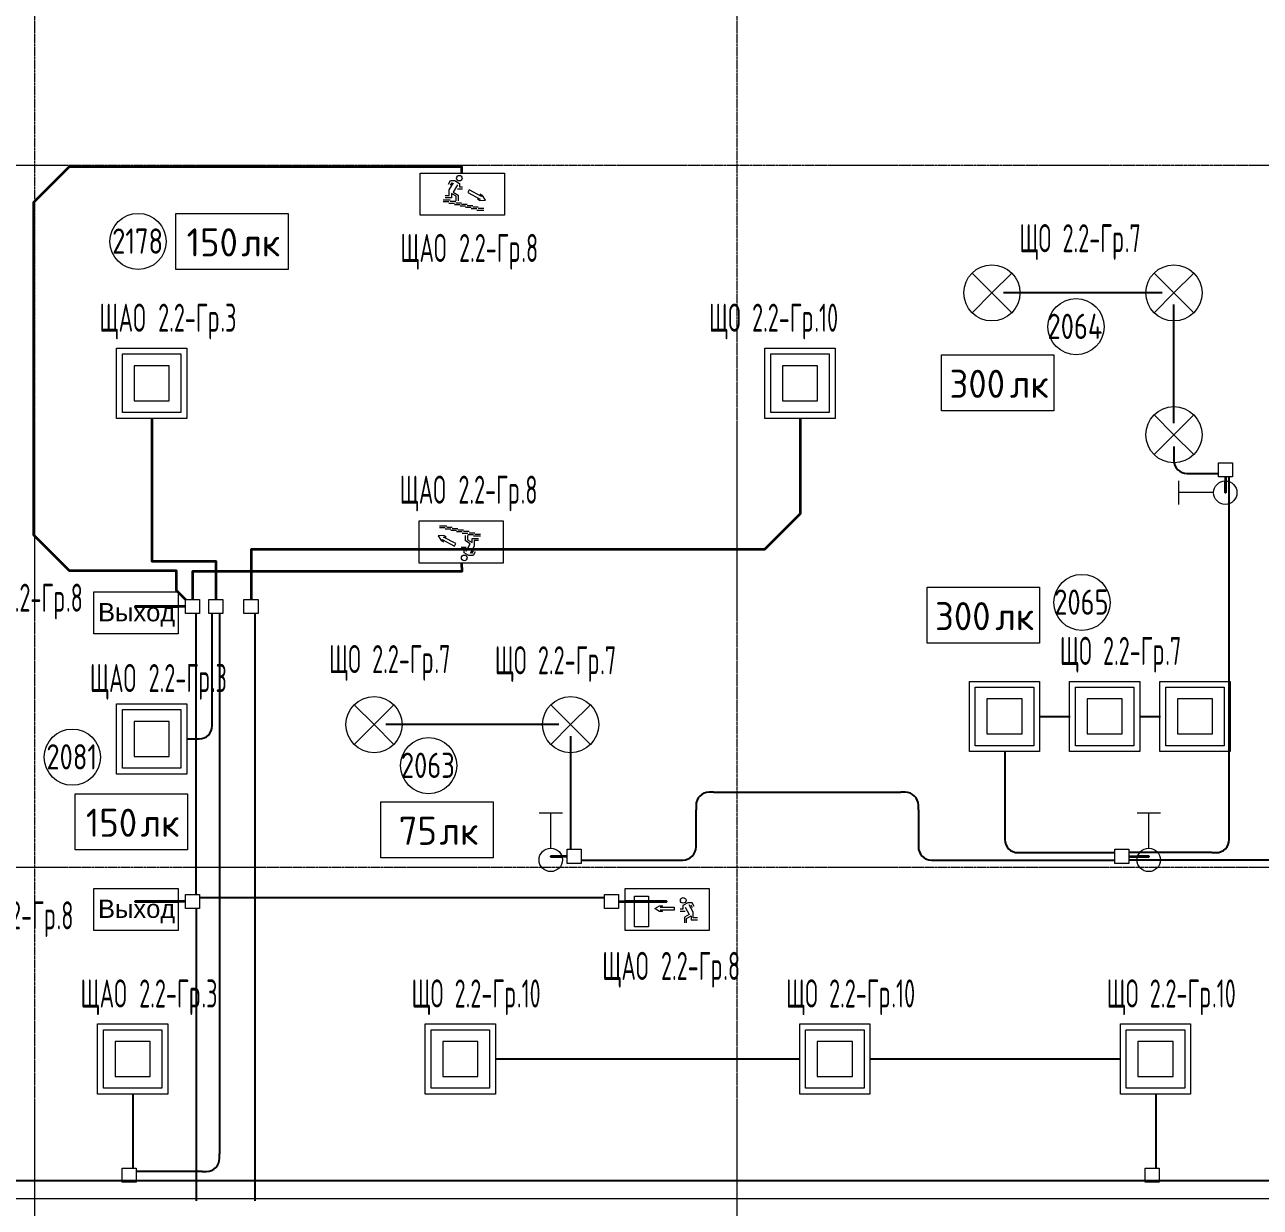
# Model space of a CAD drawing. Header units: millimetres. Extents: x -4730 to 98194, y -4296 to 93388.
# Drawn here: x 15415 to 25973, y 43597 to 53705 of the extents above; entities that cross this region are included whole.
import ezdxf

# ---------------------------------------------------------------- set-up
doc = ezdxf.new("R2010")
doc.units = ezdxf.units.MM
doc.linetypes.add('Линия сетки', pattern=[22.225, 12.7, -3.175, 3.175, -3.175])
for name, color, linetype, lineweight, true_color in [('Кабельные лотки', 5, 'Continuous', 25, 0x0000ff), ('Короба', 7, 'Continuous', 25, 0x008000), ('Соединительные детали коробов', 7, 'Continuous', 25, 0x008000), ('Типовые аннотации', 5, 'Continuous', 18, 0x0000ff)]:
    doc.layers.add(name, color=color, linetype=linetype, lineweight=lineweight, true_color=true_color)
for name, color, linetype, lineweight in [('Марки помещений', 7, 'Continuous', 9), ('Марки силовых электроприборов', 7, 'Continuous', 9), ('Осевая линия', 7, 'Continuous', 18), ('Оси', 7, 'Continuous', 9), ('Провода', 7, 'Continuous', 35)]:
    doc.layers.add(name, color=color, linetype=linetype, lineweight=lineweight)
doc.styles.add('Arial', font='arial.ttf', dxfattribs={"height": 156})
doc.styles.add('GOST Common', font='GOST_Common.ttf', dxfattribs={"width": 0.6, "height": 240})
doc.styles.add('GOST Common_2', font='GOST_Common.ttf', dxfattribs={"height": 240})
doc.styles.add('GOST Common_4', font='GOST_Common.ttf', dxfattribs={"width": 0.8, "height": 216})

# ---------------------------------------------------------------- blocks, each defined once
blk = doc.blocks.new('M_Короб_ отвод - Плоский торец - ПВХ - Стандартная-2386742-2-й этаж')
at = {"layer": 'Соединительные детали коробов'}
for p, q in [((0, 111.95), (0, 150.05)), ((-150.05, 0), (-111.95, 0))]:
    blk.add_line(p, q, dxfattribs=at)
blk.add_arc((-111.95, 111.95), 111.95, 270, 0, dxfattribs=at)
blk = doc.blocks.new('ADSK_Марка_Помещение_1_ГОСТ21-501-2011 - Номер-85995-2-й этаж')
at = {"layer": 'Марки помещений'}
blk.add_circle((0, 0), 2, dxfattribs=at)
blk = doc.blocks.new('Морка помещения_освещённость_ - Морка помещения_освещённость_-1484368-2-й этаж')
at = {"layer": 'Марки помещений', "color": 190, "true_color": 0x8000ff}
for p, q in [((-4, 0), (-4, 4)), ((-4, 4), (4, 4)), ((4, 4), (4, 0)), ((4, 0), (-4, 0))]:
    blk.add_line(p, q, dxfattribs=at)

msp = doc.modelspace()

# ---------------------------------------------------------------- linework, layer by layer
at = {"layer": 'Кабельные лотки'}
msp.add_line((33617.9607, 43823.1437), (6870.0021, 43823.1437), dxfattribs=at)
at = {"layer": 'Короба'}
for p, q in [((25135.5804, 51412.0899), (23780, 51412.0899)), ((25235.5804, 50300), (25235.5804, 51312.0899)), ((25235.5804, 50100), (25235.5804, 50018.3511)), ((25385.6304, 49868.3011), (25616.6611, 49868.3011)), ((25708.1611, 46777.8848), (25708.1611, 49839.8011)), ((16880.227, 46270.5463), (16880.227, 48670.5463)), ((17017.227, 47750.05), (17017.227, 48670.5463)), ((17080.227, 48670.5463), (17080.227, 44053.6082)), ((17380.227, 48670.5463), (17380.227, 43650.5463)), ((24087.8443, 47792.0899), (24347.8443, 47792.0899)), ((24942.8443, 47792.0899), (25120.3443, 47792.0899)), ((19980, 47722.0899), (18500, 47722.0899)), ((20080, 47622.0899), (20080, 46656.3348)), ((16799.764, 47600), (16867.177, 47600)), ((23790.3443, 47494.5899), (23790.3443, 46777.8848)), ((21301.55, 47144.8348), (22901.45, 47144.8348)), ((21151.5, 46714.8848), (21151.5, 46994.7848)), ((23051.5, 46994.7848), (23051.5, 46714.8848)), ((20171.5, 46564.8348), (21001.45, 46564.8348)), ((23201.55, 46564.8348), (24731.5, 46564.8348)), ((23940.3943, 46627.8348), (24731.5, 46627.8348)), ((25558.1111, 46627.8348), (24851.5, 46627.8348)), ((26691.5, 46564.8348), (24851.5, 46564.8348)), ((16880.227, 46150.5463), (16880.227, 43650.5463)), ((20368.727, 46242.0463), (16908.727, 46242.0463)), ((22042.8443, 44863.9553), (19437.8443, 44863.9553)), ((24782.8443, 44863.9553), (22637.8443, 44863.9553)), ((16340.3444, 44566.4553), (16340.3444, 43932.0582)), ((25080.3443, 44566.4553), (25080.3443, 43932.0582)), ((16930.177, 43903.5582), (16368.8444, 43903.5582))]:
    msp.add_line(p, q, dxfattribs=at)
at = {"layer": 'Осевая линия'}
msp.add_line((6870.0021, 43673.1437), (33617.9607, 43673.1437), dxfattribs=at)
at = {"layer": 'Оси', "linetype": 'Линия сетки'}
for p, q in [((15500, 93388.3703), (15500, -3096.3487)), ((21500, 93388.3703), (21500, -3096.3487)), ((98194.2682, 52500), (-3530.0173, 52500)), ((98194.2682, 46500), (-3530.0173, 46500))]:
    msp.add_line(p, q, dxfattribs=at)
at = {"layer": 'Провода', "flags": 128}
for points in [[(19151.1456, 52436.7452), (19150, 52490), (15794.8, 52490), (15490, 52185.2), (15490, 49344.8), (15794.8, 49040), (16710, 49040), (16710, 48870), (16789.0396, 48790.5463)], [(16500.4468, 50340), (16502.264, 49120), (17048.7221, 49120), (17048.7262, 48790.5463)], [(22040.4783, 50340), (22041.778, 49524.7996), (21737.464, 49220), (17348.7221, 49220), (17348.7264, 48790.5463)], [(25676.6596, 49839.8011), (25676.6563, 49704.908), (25676.6563, 49804.8816)], [(19148.5485, 49103.2548), (19150, 49030), (16848.7221, 49030), (16848.726, 48790.5463)], [(16788.727, 48730.5466), (16360, 48730.5484), (16725.0179, 48730.5484)], [(20051.5, 46596.3354), (19910, 46596.3368), (20005.3241, 46596.3368)], [(24851.5, 46596.3353), (25020, 46596.3368), (24924.827, 46596.3368)], [(16788.727, 46210.5466), (16360, 46210.5484), (16725.0179, 46210.5484)], [(20488.727, 46210.5466), (20900, 46210.5484), (20545.0179, 46210.5484)]]:
    msp.add_lwpolyline(points, dxfattribs=at)
at = {"layer": 'Типовые аннотации', "color": 96, "true_color": 0x008000}
for p, q in [((18795.0179, 52076.7452), (18795.0179, 52436.7452)), ((18795.0179, 52436.7452), (19515.0179, 52436.7452)), ((19035.4487, 52341.0155), (19053.4487, 52372.1924)), ((19053.4487, 52372.1924), (19089.4487, 52372.1924)), ((19089.4487, 52372.1924), (19131.0179, 52348.1924)), ((19515.0179, 52436.7452), (19515.0179, 52076.7452)), ((19043.0564, 52291.8386), (19079.0564, 52354.1924)), ((19043.0564, 52243.8386), (19043.0564, 52291.8386)), ((19063.841, 52354.1924), (19051.0372, 52332.0155)), ((19113.0179, 52334.5847), (19077.0179, 52272.2309)), ((19077.0179, 52272.2309), (19118.5871, 52248.2309)), ((19155.0179, 52300.1924), (19113.0179, 52300.1924)), ((19131.0179, 52348.1924), (19131.0179, 52318.1924)), ((19131.0179, 52318.1924), (19155.0179, 52318.1924)), ((19212.3701, 52291.7757), (19201.1664, 52270.5513)), ((19201.1664, 52270.5513), (19307.2887, 52214.5328)), ((19318.4923, 52235.7573), (19212.3701, 52291.7757)), ((19051.0796, 52204.5238), (18991.0796, 52204.5238)), ((18991.0796, 52192.5238), (19039.0796, 52192.5238)), ((19007.0564, 52243.8386), (19043.0564, 52243.8386)), ((19061.0564, 52225.8386), (19007.0564, 52225.8386)), ((19039.0796, 52180.5238), (19087.0796, 52180.5238)), ((19099.0796, 52192.5238), (19051.0796, 52192.5238)), ((19100.5871, 52237.8386), (19061.0564, 52260.6616)), ((19061.0564, 52260.6616), (19061.0564, 52225.8386)), ((19087.0796, 52168.5238), (19135.0796, 52168.5238)), ((19147.0796, 52180.5238), (19099.0796, 52180.5238)), ((19100.5871, 52200.2309), (19100.5871, 52237.8386)), ((19118.5871, 52248.2309), (19118.5871, 52200.2309)), ((19195.0796, 52168.5238), (19147.0796, 52168.5238)), ((19307.2887, 52214.5328), (19283.3059, 52213.6233)), ((19283.3059, 52213.6233), (19304.5304, 52202.4196)), ((19304.5304, 52202.4196), (19352.4959, 52204.2387)), ((19326.9377, 52244.8685), (19305.7133, 52256.0722)), ((19305.7133, 52256.0722), (19318.4923, 52235.7573)), ((19352.4959, 52204.2387), (19326.9377, 52244.8685)), ((19515.0179, 52076.7452), (18795.0179, 52076.7452)), ((19135.0796, 52156.5238), (19183.0796, 52156.5238)), ((19183.0796, 52144.5238), (19231.0796, 52144.5238)), ((19243.0796, 52156.5238), (19195.0796, 52156.5238)), ((19231.0796, 52132.5238), (19279.0796, 52132.5238)), ((19291.0796, 52144.5238), (19243.0796, 52144.5238)), ((19279.0796, 52120.5238), (19339.0796, 52120.5238)), ((19339.0796, 52132.5238), (19291.0796, 52132.5238)), ((18784.9821, 49103.2548), (18784.9821, 49463.2548)), ((18784.9821, 49463.2548), (19504.9821, 49463.2548)), ((19020.9204, 49419.4762), (18960.9204, 49419.4762)), ((19504.9821, 49463.2548), (19504.9821, 49103.2548)), ((18995.4696, 49337.5804), (18947.5041, 49335.7613)), ((18947.5041, 49335.7613), (18973.0623, 49295.1315)), ((18960.9204, 49407.4762), (19008.9204, 49407.4762)), ((18992.7113, 49325.4671), (19016.6941, 49326.3767)), ((19098.8336, 49269.4487), (18992.7113, 49325.4671)), ((19016.6941, 49326.3767), (18995.4696, 49337.5804)), ((19008.9204, 49395.4762), (19056.9204, 49395.4762)), ((19068.9204, 49407.4762), (19020.9204, 49407.4762)), ((19056.9204, 49383.4762), (19104.9204, 49383.4762)), ((19116.9204, 49395.4762), (19068.9204, 49395.4762)), ((19104.9204, 49371.4762), (19152.9204, 49371.4762)), ((19164.9204, 49383.4762), (19116.9204, 49383.4762)), ((19152.9204, 49359.4762), (19200.9204, 49359.4762)), ((19212.9204, 49371.4762), (19164.9204, 49371.4762)), ((19181.4128, 49291.7691), (19181.4128, 49339.7691)), ((19199.4128, 49339.7691), (19199.4128, 49302.1614)), ((19200.9204, 49347.4762), (19248.9204, 49347.4762)), ((19260.9204, 49359.4762), (19212.9204, 49359.4762)), ((19238.9436, 49279.3384), (19238.9436, 49314.1614)), ((19238.9436, 49314.1614), (19292.9436, 49314.1614)), ((19248.9204, 49335.4762), (19308.9204, 49335.4762)), ((19308.9204, 49347.4762), (19260.9204, 49347.4762)), ((18973.0623, 49295.1315), (18994.2867, 49283.9278)), ((18994.2867, 49283.9278), (18981.5076, 49304.2427)), ((18981.5076, 49304.2427), (19087.6299, 49248.2243)), ((19087.6299, 49248.2243), (19098.8336, 49269.4487)), ((19144.9821, 49239.8076), (19186.9821, 49239.8076)), ((19168.9821, 49221.8076), (19144.9821, 49221.8076)), ((19168.9821, 49191.8076), (19168.9821, 49221.8076)), ((19222.9821, 49267.7691), (19181.4128, 49291.7691)), ((19186.9821, 49205.4153), (19222.9821, 49267.7691)), ((19199.4128, 49302.1614), (19238.9436, 49279.3384)), ((19256.9436, 49248.1614), (19220.9436, 49185.8076)), ((19236.159, 49185.8076), (19248.9628, 49207.9845)), ((19292.9436, 49296.1614), (19256.9436, 49296.1614)), ((19256.9436, 49296.1614), (19256.9436, 49248.1614)), ((19504.9821, 49103.2548), (18784.9821, 49103.2548)), ((19210.5513, 49167.8076), (19168.9821, 49191.8076)), ((19246.5513, 49167.8076), (19210.5513, 49167.8076)), ((19264.5513, 49198.9845), (19246.5513, 49167.8076)), ((16005.0179, 48496.7452), (16005.0179, 48856.7452)), ((16005.0179, 48856.7452), (16725.0179, 48856.7452)), ((16725.0179, 48856.7452), (16725.0179, 48496.7452)), ((16725.0179, 48496.7452), (16005.0179, 48496.7452)), ((16005.0179, 45961.7452), (16005.0179, 46321.7452)), ((16005.0179, 46321.7452), (16725.0179, 46321.7452)), ((16725.0179, 46321.7452), (16725.0179, 45961.7452)), ((20545.0179, 45961.7452), (20545.0179, 46321.7452)), ((20545.0179, 46321.7452), (21265.0179, 46321.7452)), ((20626.0103, 45993.1554), (20626.0103, 46257.1554)), ((20626.0103, 46257.1554), (20746.0103, 46257.1554)), ((20746.0103, 46257.1554), (20746.0103, 45993.1554)), ((21265.0179, 46321.7452), (21265.0179, 45961.7452)), ((20799.3277, 46149.3592), (20840.8969, 46173.3592)), ((20840.8969, 46125.3592), (20799.3277, 46149.3592)), ((20840.8969, 46173.3592), (20864.8969, 46173.3592)), ((20864.8969, 46173.3592), (20844.1123, 46161.3592)), ((20844.1123, 46161.3592), (20964.1123, 46161.3592)), ((20964.1123, 46161.3592), (20964.1123, 46137.3592)), ((21039.9535, 46145.5431), (21015.9535, 46145.5431)), ((21081.5227, 46199.5431), (21039.9535, 46175.5431)), ((21039.9535, 46175.5431), (21039.9535, 46145.5431)), ((21057.9535, 46161.9355), (21093.9535, 46099.5816)), ((21117.5227, 46199.5431), (21081.5227, 46199.5431)), ((21127.915, 46119.1893), (21091.915, 46181.5431)), ((21107.1304, 46181.5431), (21119.9342, 46159.3662)), ((21135.5227, 46168.3662), (21117.5227, 46199.5431)), ((20864.8969, 46125.3592), (20840.8969, 46125.3592)), ((20964.1123, 46137.3592), (20844.1123, 46137.3592)), ((20844.1123, 46137.3592), (20864.8969, 46125.3592)), ((21015.9535, 46127.5431), (21057.9535, 46127.5431)), ((21093.9535, 46099.5816), (21052.3843, 46075.5816)), ((21052.3843, 46075.5816), (21052.3843, 46027.5816)), ((21070.3843, 46065.1893), (21109.915, 46088.0124)), ((21070.3843, 46027.5816), (21070.3843, 46065.1893)), ((21109.915, 46088.0124), (21109.915, 46053.1893)), ((21109.915, 46053.1893), (21163.915, 46053.1893)), ((21127.915, 46071.1893), (21127.915, 46119.1893)), ((21163.915, 46071.1893), (21127.915, 46071.1893)), ((16725.0179, 45961.7452), (16005.0179, 45961.7452)), ((21265.0179, 45961.7452), (20545.0179, 45961.7452)), ((20746.0103, 45993.1554), (20626.0103, 45993.1554))]:
    msp.add_line(p, q, dxfattribs=at)
at = {"layer": 'Типовые аннотации'}
for p, q in [((23680, 51412.0899), (23510.2944, 51581.7956)), ((23680, 51412.0899), (23849.7056, 51581.7956)), ((25235.5804, 51412.0899), (25065.8747, 51581.7956)), ((25235.5804, 51412.0899), (25405.286, 51581.7956)), ((23680, 51412.0899), (23510.2944, 51242.3843)), ((23680, 51412.0899), (23849.7056, 51242.3843)), ((25235.5804, 51412.0899), (25065.8747, 51242.3843)), ((25235.5804, 51412.0899), (25405.286, 51242.3843)), ((21740, 50940), (22340, 50940)), ((21740, 50340), (21740, 50940)), ((22340, 50940), (22340, 50340)), ((21790, 50890), (22290, 50890)), ((21790, 50390), (21790, 50890)), ((21890, 50790), (21890, 50490)), ((22190, 50790), (21890, 50790)), ((22190, 50490), (22190, 50790)), ((22290, 50890), (22290, 50390)), ((21890, 50490), (22190, 50490)), ((22290, 50390), (21790, 50390)), ((25235.5804, 50200), (25065.8747, 50369.7056)), ((25235.5804, 50200), (25405.286, 50369.7056)), ((22340, 50340), (21740, 50340)), ((25235.5804, 50200), (25065.8747, 50030.2944)), ((25235.5804, 50200), (25405.286, 50030.2944)), ((25274.3567, 49804.908), (25274.3567, 49604.908)), ((25574.3567, 49704.908), (25274.3567, 49704.908)), ((23488.0804, 48092.0899), (24088.0804, 48092.0899)), ((23488.0804, 47492.0899), (23488.0804, 48092.0899)), ((23538.0804, 48042.0899), (24038.0804, 48042.0899)), ((23538.0804, 47542.0899), (23538.0804, 48042.0899)), ((24038.0804, 48042.0899), (24038.0804, 47542.0899)), ((24088.0804, 48092.0899), (24088.0804, 47492.0899)), ((24343.0804, 48092.0899), (24943.0804, 48092.0899)), ((24343.0804, 47492.0899), (24343.0804, 48092.0899)), ((24393.0804, 48042.0899), (24893.0804, 48042.0899)), ((24393.0804, 47542.0899), (24393.0804, 48042.0899)), ((24893.0804, 48042.0899), (24893.0804, 47542.0899)), ((24943.0804, 48092.0899), (24943.0804, 47492.0899)), ((25115.5804, 48092.0899), (25715.5804, 48092.0899)), ((25115.5804, 47492.0899), (25115.5804, 48092.0899)), ((25165.5804, 48042.0899), (25665.5804, 48042.0899)), ((25165.5804, 47542.0899), (25165.5804, 48042.0899)), ((25665.5804, 48042.0899), (25665.5804, 47542.0899)), ((25715.5804, 48092.0899), (25715.5804, 47492.0899)), ((23638.0804, 47942.0899), (23638.0804, 47642.0899)), ((23938.0804, 47942.0899), (23638.0804, 47942.0899)), ((23938.0804, 47642.0899), (23938.0804, 47942.0899)), ((24493.0804, 47942.0899), (24493.0804, 47642.0899)), ((24793.0804, 47942.0899), (24493.0804, 47942.0899)), ((24793.0804, 47642.0899), (24793.0804, 47942.0899)), ((25265.5804, 47942.0899), (25265.5804, 47642.0899)), ((25565.5804, 47942.0899), (25265.5804, 47942.0899)), ((25565.5804, 47642.0899), (25565.5804, 47942.0899)), ((18400, 47722.0899), (18230.2944, 47891.7956)), ((18400, 47722.0899), (18569.7056, 47891.7956)), ((20080, 47722.0899), (19910.2944, 47891.7956)), ((20080, 47722.0899), (20249.7056, 47891.7956)), ((18400, 47722.0899), (18230.2944, 47552.3843)), ((18400, 47722.0899), (18569.7056, 47552.3843)), ((20080, 47722.0899), (19910.2944, 47552.3843)), ((20080, 47722.0899), (20249.7056, 47552.3843)), ((23638.0804, 47642.0899), (23938.0804, 47642.0899)), ((24493.0804, 47642.0899), (24793.0804, 47642.0899)), ((25265.5804, 47642.0899), (25565.5804, 47642.0899)), ((24038.0804, 47542.0899), (23538.0804, 47542.0899)), ((24893.0804, 47542.0899), (24393.0804, 47542.0899)), ((25665.5804, 47542.0899), (25165.5804, 47542.0899)), ((24088.0804, 47492.0899), (23488.0804, 47492.0899)), ((24943.0804, 47492.0899), (24343.0804, 47492.0899)), ((25715.5804, 47492.0899), (25115.5804, 47492.0899)), ((20010, 46966.1157), (19810, 46966.1157)), ((19910, 46666.1157), (19910, 46966.1157)), ((25120, 46965.6433), (24920, 46965.6433)), ((25020, 46665.6433), (25020, 46965.6433)), ((18838.0804, 45163.9553), (19438.0804, 45163.9553)), ((18838.0804, 44563.9553), (18838.0804, 45163.9553)), ((18888.0804, 45113.9553), (19388.0804, 45113.9553)), ((18888.0804, 44613.9553), (18888.0804, 45113.9553)), ((19388.0804, 45113.9553), (19388.0804, 44613.9553)), ((19438.0804, 45163.9553), (19438.0804, 44563.9553)), ((22038.0804, 45163.9553), (22638.0804, 45163.9553)), ((22038.0804, 44563.9553), (22038.0804, 45163.9553)), ((22088.0804, 45113.9553), (22588.0804, 45113.9553)), ((22088.0804, 44613.9553), (22088.0804, 45113.9553)), ((22588.0804, 45113.9553), (22588.0804, 44613.9553)), ((22638.0804, 45163.9553), (22638.0804, 44563.9553)), ((24778.0804, 45163.9553), (25378.0804, 45163.9553)), ((24778.0804, 44563.9553), (24778.0804, 45163.9553)), ((24828.0804, 45113.9553), (25328.0804, 45113.9553)), ((24828.0804, 44613.9553), (24828.0804, 45113.9553)), ((25328.0804, 45113.9553), (25328.0804, 44613.9553)), ((25378.0804, 45163.9553), (25378.0804, 44563.9553)), ((18988.0804, 45013.9553), (18988.0804, 44713.9553)), ((19288.0804, 45013.9553), (18988.0804, 45013.9553)), ((19288.0804, 44713.9553), (19288.0804, 45013.9553)), ((22188.0804, 45013.9553), (22188.0804, 44713.9553)), ((22488.0804, 45013.9553), (22188.0804, 45013.9553)), ((22488.0804, 44713.9553), (22488.0804, 45013.9553)), ((24928.0804, 45013.9553), (24928.0804, 44713.9553)), ((25228.0804, 45013.9553), (24928.0804, 45013.9553)), ((25228.0804, 44713.9553), (25228.0804, 45013.9553)), ((18988.0804, 44713.9553), (19288.0804, 44713.9553)), ((22188.0804, 44713.9553), (22488.0804, 44713.9553)), ((24928.0804, 44713.9553), (25228.0804, 44713.9553)), ((19438.0804, 44563.9553), (18838.0804, 44563.9553)), ((19388.0804, 44613.9553), (18888.0804, 44613.9553)), ((22638.0804, 44563.9553), (22038.0804, 44563.9553)), ((22588.0804, 44613.9553), (22088.0804, 44613.9553)), ((25378.0804, 44563.9553), (24778.0804, 44563.9553)), ((25328.0804, 44613.9553), (24828.0804, 44613.9553))]:
    msp.add_line(p, q, dxfattribs=at)
at = {"layer": 'Типовые аннотации', "color": 1, "true_color": 0xff0000}
for p, q in [((16200, 50940), (16800, 50940)), ((16200, 50340), (16200, 50940)), ((16800, 50940), (16800, 50340)), ((16250, 50890), (16750, 50890)), ((16250, 50390), (16250, 50890)), ((16350, 50790), (16350, 50490)), ((16650, 50790), (16350, 50790)), ((16650, 50490), (16650, 50790)), ((16750, 50890), (16750, 50390)), ((16350, 50490), (16650, 50490)), ((16750, 50390), (16250, 50390)), ((16800, 50340), (16200, 50340)), ((16788.727, 48790.5463), (16908.727, 48790.5463)), ((16788.727, 48670.5463), (16788.727, 48790.5463)), ((16908.727, 48790.5463), (16908.727, 48670.5463)), ((16988.727, 48790.5463), (17108.727, 48790.5463)), ((16988.727, 48670.5463), (16988.727, 48790.5463)), ((17108.727, 48790.5463), (17108.727, 48670.5463)), ((16908.727, 48670.5463), (16788.727, 48670.5463)), ((17108.727, 48670.5463), (16988.727, 48670.5463)), ((16200, 47900), (16800, 47900)), ((16200, 47300), (16200, 47900)), ((16250, 47850), (16750, 47850)), ((16250, 47350), (16250, 47850)), ((16750, 47850), (16750, 47350)), ((16800, 47900), (16800, 47300)), ((16350, 47750), (16350, 47450)), ((16650, 47750), (16350, 47750)), ((16650, 47450), (16650, 47750)), ((16350, 47450), (16650, 47450)), ((16750, 47350), (16250, 47350)), ((16800, 47300), (16200, 47300)), ((16788.727, 46270.5463), (16908.727, 46270.5463)), ((16788.727, 46150.5463), (16788.727, 46270.5463)), ((16908.727, 46270.5463), (16908.727, 46150.5463)), ((20368.727, 46270.5463), (20488.727, 46270.5463)), ((20368.727, 46150.5463), (20368.727, 46270.5463)), ((20488.727, 46270.5463), (20488.727, 46150.5463)), ((16908.727, 46150.5463), (16788.727, 46150.5463)), ((20488.727, 46150.5463), (20368.727, 46150.5463)), ((16038.0805, 45163.9553), (16638.0805, 45163.9553)), ((16038.0805, 44563.9553), (16038.0805, 45163.9553)), ((16088.0805, 45113.9553), (16588.0805, 45113.9553)), ((16088.0805, 44613.9553), (16088.0805, 45113.9553)), ((16588.0805, 45113.9553), (16588.0805, 44613.9553)), ((16638.0805, 45163.9553), (16638.0805, 44563.9553)), ((16188.0805, 45013.9553), (16188.0805, 44713.9553)), ((16488.0805, 45013.9553), (16188.0805, 45013.9553)), ((16488.0805, 44713.9553), (16488.0805, 45013.9553)), ((16188.0805, 44713.9553), (16488.0805, 44713.9553)), ((16638.0805, 44563.9553), (16038.0805, 44563.9553)), ((16588.0805, 44613.9553), (16088.0805, 44613.9553)), ((16248.8444, 43932.0582), (16368.8444, 43932.0582)), ((16248.8444, 43812.0582), (16248.8444, 43932.0582)), ((16368.8444, 43932.0582), (16368.8444, 43812.0582)), ((16368.8444, 43812.0582), (16248.8444, 43812.0582))]:
    msp.add_line(p, q, dxfattribs=at)
at = {"layer": 'Типовые аннотации', "color": 16, "true_color": 0x800000}
for p, q in [((25616.6611, 49959.8011), (25736.6611, 49959.8011)), ((25616.6611, 49839.8011), (25616.6611, 49959.8011)), ((25736.6611, 49959.8011), (25736.6611, 49839.8011)), ((25736.6611, 49839.8011), (25616.6611, 49839.8011)), ((17288.727, 48790.5463), (17408.727, 48790.5463)), ((17288.727, 48670.5463), (17288.727, 48790.5463)), ((17408.727, 48790.5463), (17408.727, 48670.5463)), ((17408.727, 48670.5463), (17288.727, 48670.5463)), ((24988.8443, 43932.0582), (25108.8443, 43932.0582)), ((24988.8443, 43812.0582), (24988.8443, 43932.0582)), ((25108.8443, 43932.0582), (25108.8443, 43812.0582)), ((25108.8443, 43812.0582), (24988.8443, 43812.0582))]:
    msp.add_line(p, q, dxfattribs=at)
at = {"layer": 'Типовые аннотации', "color": 7}
for p, q in [((20051.5, 46656.3348), (20171.5, 46656.3348)), ((20051.5, 46536.3348), (20051.5, 46656.3348)), ((20171.5, 46656.3348), (20171.5, 46536.3348)), ((24731.5, 46656.3348), (24851.5, 46656.3348)), ((24731.5, 46536.3348), (24731.5, 46656.3348)), ((24851.5, 46656.3348), (24851.5, 46536.3348)), ((20171.5, 46536.3348), (20051.5, 46536.3348)), ((24851.5, 46536.3348), (24731.5, 46536.3348))]:
    msp.add_line(p, q, dxfattribs=at)
at = {"layer": 'Типовые аннотации', "color": 96, "true_color": 0x008000}
for centre in [(19129.0152, 52392.7236), (19170.9848, 49147.2764), (21041.9562, 46220.0744)]:
    msp.add_circle(centre, 24, dxfattribs=at)
at = {"layer": 'Типовые аннотации'}
for centre, radius in [((23680, 51412.0899), 240), ((25235.5804, 51412.0899), 240), ((25235.5804, 50200), 240), ((25674.3567, 49704.908), 100), ((18400, 47722.0899), 240), ((20080, 47722.0899), 240), ((19910, 46566.1157), 100), ((25020, 46565.6433), 100)]:
    msp.add_circle(centre, radius, dxfattribs=at)

# ---------------------------------------------------------------- block references
at = {"layer": 'Марки помещений', "xscale": 120, "yscale": 120, "zscale": 120}
for p in [(16383.5005, 51852.2522), (24399.1562, 51123.3814), (24449.7113, 48766.557), (15821.743, 47444.0141), (18866.6535, 47371.6795)]:
    msp.add_blockref('ADSK_Марка_Помещение_1_ГОСТ21-501-2011 - Номер-85995-2-й этаж', p, dxfattribs=at)
at = {"layer": 'Марки помещений', "color": 190, "true_color": 0x8000ff, "xscale": 120, "yscale": 120, "zscale": 120}
for p in [(17186.3872, 51612.2522), (23729.7113, 50403.3814), (23605.6309, 48417.5351), (16325.5567, 46651.6795), (18939.3717, 46582.9182)]:
    msp.add_blockref('Морка помещения_освещённость_ - Морка помещения_освещённость_-1484368-2-й этаж', p, dxfattribs=at)
at = {"layer": 'Соединительные детали коробов'}
for p, rotation in [((25235.5804, 49868.3011), 270), ((21151.5, 47144.8348), 180), ((23051.5, 47144.8348), 90), ((23790.3443, 46627.8348), 270), ((23051.5, 46564.8348), 270)]:
    msp.add_blockref('M_Короб_ отвод - Плоский торец - ПВХ - Стандартная-2386742-2-й этаж', p, dxfattribs=dict(at, rotation=rotation))
for p in [(17017.227, 47600), (25708.1611, 46627.8348), (21151.5, 46564.8348), (17080.227, 43903.5582)]:
    msp.add_blockref('M_Короб_ отвод - Плоский торец - ПВХ - Стандартная-2386742-2-й этаж', p, dxfattribs=at)

# ---------------------------------------------------------------- texts
at = {"layer": 'Марки помещений', "char_height": 216, "attachment_point": 1, "style": 'GOST Common_4'}
for s, insert, width in [('2178', (16162.3846, 51963.0394), 546.4302), ('2064', (24155.4802, 51234.1687), 600.3036), ('2065', (24212.7554, 48877.3442), 584.9112), ('2081', (15600.6271, 47554.8014), 546.4302), ('2063', (18629.6975, 47482.4667), 584.9112)]:
    msp.add_mtext(s, dxfattribs=dict(at, insert=insert, width=width))
at = {"layer": 'Марки помещений', "color": 190, "true_color": 0x8000ff, "char_height": 240, "attachment_point": 1, "style": 'GOST Common_2'}
for s, insert, width in [('150', (16798.5034, 51963.9641), 567.59475), ('лк', (17266.8159, 51963.9641), 413.67075), ('300', (23317.8275, 50755.0934), 625.31625), ('лк', (23833.765, 50755.0934), 413.67075), ('300', (23193.7471, 48769.2471), 625.31625), ('лк', (23709.6846, 48769.2471), 413.67075), ('150', (15937.6728, 47003.3915), 567.59475), ('лк', (16405.9853, 47003.3915), 413.67075), ('75', (18610.8879, 46934.6301), 423.291), ('лк', (18960.1379, 46934.6301), 413.67075)]:
    msp.add_mtext(s, dxfattribs=dict(at, insert=insert, width=width))
at = {"layer": 'Марки силовых электроприборов', "char_height": 240, "attachment_point": 1, "style": 'GOST Common'}
for s, insert, width in [('ЩО', (23915.1885, 51999.6597), 340.55685), (' 2.2-', (24196.176, 51999.6597), 496.4049), ('Гр', (24605.751, 51999.6597), 253.9746), ('.7', (24815.301, 51999.6597), 178.93665), ('ЩАО', (18625.0552, 51916.3666), 502.17705), (' 2.2-', (19039.3927, 51916.3666), 496.4049), ('Гр', (19448.9677, 51916.3666), 253.9746), ('.8', (19658.5177, 51916.3666), 178.93665), ('ЩАО', (16053.6053, 51320.1824), 502.17705), (' 2.2-', (16467.9428, 51320.1824), 496.4049), ('Гр', (16877.5178, 51320.1824), 253.9746), ('.3', (17087.0678, 51320.1824), 173.1645), ('ЩО', (21262.4053, 51320.1824), 340.55685), (' 2.2-', (21543.3928, 51320.1824), 496.4049), ('Гр', (21952.9678, 51320.1824), 253.9746), ('.10', (22162.5178, 51320.1824), 265.5189), ('ЩАО', (18619.1813, 49850.1824), 502.17705), (' 2.2-', (19033.5188, 49850.1824), 496.4049), ('Гр', (19443.0938, 49850.1824), 253.9746), ('.8', (19652.6438, 49850.1824), 178.93665), (' 2.2-', (15148.4239, 48926.8277), 496.4049), ('Гр', (15557.9989, 48926.8277), 253.9746), ('.8', (15767.5489, 48926.8277), 178.93665), ('ЩО', (24261.1257, 48472.2723), 340.55685), (' 2.2-', (24542.1132, 48472.2723), 496.4049), ('Гр', (24951.6882, 48472.2723), 253.9746), ('.7', (25161.2382, 48472.2723), 178.93665), ('ЩО', (18015.7814, 48402.2723), 340.55685), (' 2.2-', (18296.7689, 48402.2723), 496.4049), ('Гр', (18706.3439, 48402.2723), 253.9746), ('.7', (18915.8939, 48402.2723), 178.93665), ('ЩО', (19432.3208, 48392.2723), 340.55685), (' 2.2-', (19713.3083, 48392.2723), 496.4049), ('Гр', (20122.8833, 48392.2723), 253.9746), ('.7', (20332.4333, 48392.2723), 178.93665), ('ЩАО', (15972.1264, 48240.2856), 502.17705), (' 2.2-', (16386.4639, 48240.2856), 496.4049), ('Гр', (16796.0389, 48240.2856), 253.9746), ('.3', (17005.5889, 48240.2856), 173.1645), (' 2.2-', (15067.9833, 46211.934), 496.4049), ('Гр', (15477.5583, 46211.934), 253.9746), ('.8', (15687.1083, 46211.934), 178.93665), ('ЩАО', (20350.5368, 45779.632), 502.17705), (' 2.2-', (20764.8743, 45779.632), 496.4049), ('Гр', (21174.4493, 45779.632), 253.9746), ('.8', (21383.9993, 45779.632), 178.93665), ('ЩАО', (15891.6858, 45544.1377), 502.17705), (' 2.2-', (16306.0233, 45544.1377), 496.4049), ('Гр', (16715.5983, 45544.1377), 253.9746), ('.3', (16925.1483, 45544.1377), 173.1645), ('ЩО', (18720.4857, 45544.1377), 340.55685), (' 2.2-', (19001.4732, 45544.1377), 496.4049), ('Гр', (19411.0482, 45544.1377), 253.9746), ('.10', (19620.5982, 45544.1377), 265.5189), ('ЩО', (21920.4857, 45544.1377), 340.55685), (' 2.2-', (22201.4732, 45544.1377), 496.4049), ('Гр', (22611.0482, 45544.1377), 253.9746), ('.10', (22820.5982, 45544.1377), 265.5189), ('ЩО', (24660.4857, 45544.1377), 340.55685), (' 2.2-', (24941.4732, 45544.1377), 496.4049), ('Гр', (25351.0482, 45544.1377), 253.9746), ('.10', (25560.5982, 45544.1377), 265.5189)]:
    msp.add_mtext(s, dxfattribs=dict(at, insert=insert, width=width))
at = {"layer": 'Типовые аннотации', "color": 96, "lineweight": 9, "true_color": 0x008000, "char_height": 156, "width": 769.62, "attachment_point": 1, "style": 'Arial'}
for insert in [(16041.675, 48761.2306), (16041.675, 46226.2306)]:
    msp.add_mtext('Выход', dxfattribs=dict(at, insert=insert))

doc.saveas('drawing.dxf')
